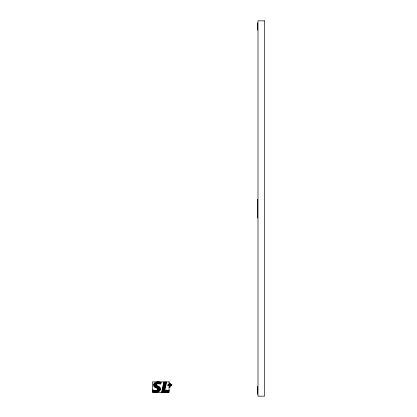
<?xml version="1.0" encoding="UTF-8"?>
<svg xmlns="http://www.w3.org/2000/svg" width="417" height="417" viewBox="0 0 417 417"><rect width="100%" height="100%" fill="white"/><g stroke="black" fill="none" stroke-linecap="round" stroke-linejoin="round"><path stroke-width="0.63" d="M257.617 394.273L257.617 386.767L257.617 387.794M153.503 385.115L153.784 383.817M152.44 391.897L152.898 389.796M153.717 386.022L154.337 383.192M152.836 391.996L153.284 389.937M154.009 386.595L154.853 382.738M153.232 392.095L153.67 390.083M154.353 386.934L155.333 382.441M153.623 392.194L154.055 390.229M154.712 387.205L155.791 382.248M154.024 392.272L154.457 390.286M155.082 387.414L156.245 382.092M154.436 392.303L154.863 390.343M155.463 387.591L156.677 382.003M155.843 387.742L157.11 381.936M155.254 392.366L155.692 390.359M156.224 387.909L156.776 385.371M157.073 384.026L157.532 381.909M155.661 392.397L156.114 390.317M156.604 388.086L157.146 385.584M157.522 383.875L157.954 381.889M156.083 392.376L156.563 390.187M156.969 388.321L157.517 385.793M157.949 383.833L158.366 381.915M156.505 392.35L157.027 389.973M157.318 388.639L157.897 385.965M156.933 392.298L158.278 386.126M158.778 383.838L159.19 381.962M157.371 392.209L158.653 386.335M159.185 383.885L159.596 381.982M157.814 392.1L159.023 386.543M159.591 383.932L160.003 382.035M158.267 391.928L159.388 386.767M159.982 384.062L160.404 382.123M158.731 391.693L159.742 387.075M160.368 384.187L160.8 382.212M159.216 391.386L160.076 387.44M160.905 383.64L161.197 382.3M159.742 390.885L160.363 388.039M160.279 390.067L160.503 389.035M161.624 392.168L163.818 382.102M161.963 392.168L164.157 382.102M162.38 392.168L164.574 382.102M162.797 392.168L164.991 382.102M163.214 392.168L165.403 382.102M163.631 392.168L165.82 382.102M164.048 392.168L166.237 382.102M164.465 392.168L164.897 390.161M164.882 392.168L165.314 390.161M165.299 392.168L165.731 390.161M165.716 392.168L166.148 390.161M166.128 392.168L166.565 390.161M167.77 385.662L168.015 384.526M166.545 392.168L166.982 390.161M168.114 385.662L168.364 384.526M166.962 392.168L167.399 390.161M168.463 385.662L168.708 384.526M167.379 392.168L167.816 390.161M168.807 385.662L169.057 384.526M169.172 384.005L169.385 383.025M167.796 392.168L168.233 390.161M169.172 385.662L169.729 383.025M168.213 392.168L168.65 390.161M169.521 387.164L170.339 383.421M168.63 392.168L169.067 390.161M169.87 387.164L170.444 384.526M170.214 387.164L170.339 386.606M170.543 385.662L170.793 384.526M170.892 385.662L171.137 384.526M171.236 385.662L171.486 384.526M154.843 392.334L155.265 390.395M164.824 390.161L166.591 382.102M169.172 387.164L170.079 383.025M158.361 383.796L158.778 381.936M171.585 385.662L171.84 384.526M257.617 22.727L257.617 30.232M257.617 199.279L257.617 218.044M257.617 389.019L257.617 390.072M264.56 20.85L257.993 20.85L257.993 396.15L264.56 396.15L264.56 20.85M169.067 381.889L152.44 381.889L152.44 392.397L169.067 392.397L169.067 381.889"/></g></svg>
